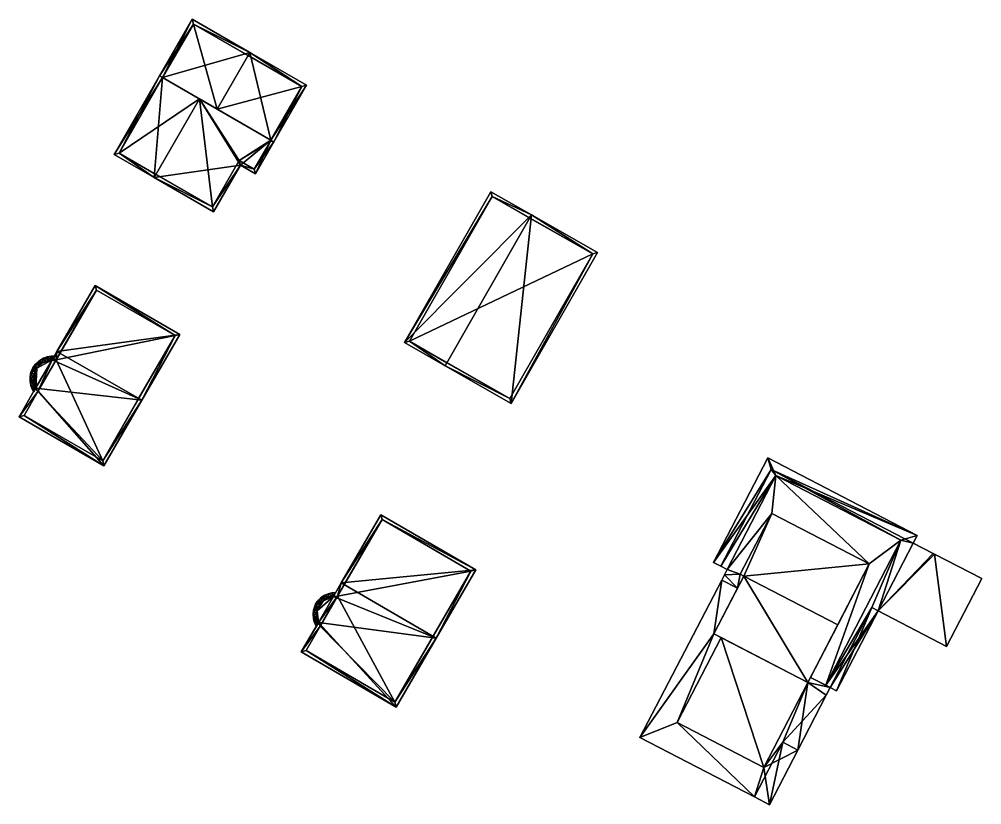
# Model space of a CAD drawing. Extents: x 2679264 to 2679716, y 1246766 to 1247183.
# Drawn here: x 2679363.3 to 2679431.3, y 1246765.5 to 1246821 of the extents above; entities that cross this region are included whole.
import ezdxf

# ---------------------------------------------------------------- set-up
doc = ezdxf.new("R2010")
doc.units = 0

msp = doc.modelspace()

# ---------------------------------------------------------------- linework, layer by layer
for points in [[(2679373.2, 1246817.03, 488.589), (2679375.51, 1246821.03, 488.589), (2679373.42, 1246816.91, 488.644)], [(2679375.51, 1246821.03, 488.589), (2679373.2, 1246817.03, 488.589), (2679375.6, 1246820.69, 488.645)], [(2679373.2, 1246817.03, 488.589), (2679373.42, 1246816.91, 488.644), (2679375.6, 1246820.69, 488.645)], [(2679373.42, 1246816.91, 488.644), (2679375.51, 1246821.03, 488.589), (2679379.59, 1246818.68, 489.65)], [(2679375.6, 1246820.69, 488.645), (2679373.42, 1246816.91, 488.644), (2679375.6, 1246820.69, 478.2)], [(2679375.6, 1246820.69, 478.2), (2679373.42, 1246816.91, 488.644), (2679373.42, 1246816.91, 478.199)], [(2679375.6, 1246820.69, 478.2), (2679373.42, 1246816.91, 478.199), (2679377.28, 1246814.68, 478.199)], [(2679379.59, 1246818.68, 489.65), (2679375.51, 1246821.03, 488.589), (2679375.6, 1246820.69, 488.645)], [(2679379.46, 1246818.46, 489.65), (2679379.59, 1246818.68, 489.65), (2679375.6, 1246820.69, 488.645)], [(2679379.46, 1246818.46, 489.65), (2679375.6, 1246820.69, 488.645), (2679375.6, 1246820.69, 478.2)], [(2679383.26, 1246816.28, 478.2), (2679379.46, 1246818.46, 489.65), (2679375.6, 1246820.69, 478.2)], [(2679383.26, 1246816.28, 478.2), (2679375.6, 1246820.69, 478.2), (2679377.28, 1246814.68, 478.199)], [(2679377.28, 1246814.68, 489.65), (2679373.42, 1246816.91, 488.644), (2679379.59, 1246818.68, 489.65)], [(2679381.08, 1246812.5, 488.645), (2679377.28, 1246814.68, 489.65), (2679379.59, 1246818.68, 489.65)], [(2679383.26, 1246816.28, 488.646), (2679379.59, 1246818.68, 489.65), (2679379.46, 1246818.46, 489.65)], [(2679383.6, 1246816.37, 488.589), (2679381.08, 1246812.5, 488.645), (2679379.59, 1246818.68, 489.65)], [(2679383.6, 1246816.37, 488.589), (2679379.59, 1246818.68, 489.65), (2679383.26, 1246816.28, 488.646)], [(2679383.26, 1246816.28, 488.646), (2679379.46, 1246818.46, 489.65), (2679383.26, 1246816.28, 478.2)], [(2679373.2, 1246817.03, 488.589), (2679373.42, 1246816.91, 488.644), (2679370, 1246811.48, 488.588)], [(2679373.2, 1246817.03, 488.589), (2679370, 1246811.48, 488.588), (2679370.35, 1246811.57, 488.644)], [(2679370, 1246811.48, 488.588), (2679373.42, 1246816.91, 488.644), (2679372.83, 1246809.85, 489.323)], [(2679373.42, 1246816.91, 488.644), (2679373.2, 1246817.03, 488.589), (2679370.35, 1246811.57, 488.644)], [(2679373.42, 1246816.91, 488.644), (2679370.35, 1246811.57, 488.644), (2679370.35, 1246811.57, 478.199)], [(2679373.42, 1246816.91, 478.199), (2679373.42, 1246816.91, 488.644), (2679370.35, 1246811.57, 478.199)], [(2679376.03, 1246815.41, 478.199), (2679373.42, 1246816.91, 478.199), (2679370.35, 1246811.57, 478.199)], [(2679373.42, 1246816.91, 488.644), (2679376.03, 1246815.41, 489.323), (2679372.83, 1246809.85, 489.323)], [(2679381.08, 1246812.5, 478.199), (2679383.26, 1246816.28, 478.2), (2679377.28, 1246814.68, 478.199)], [(2679381.29, 1246812.37, 488.589), (2679381.08, 1246812.5, 488.645), (2679383.6, 1246816.37, 488.589)], [(2679381.08, 1246812.5, 488.645), (2679381.29, 1246812.37, 488.589), (2679383.26, 1246816.28, 488.646)], [(2679381.08, 1246812.5, 488.645), (2679383.26, 1246816.28, 488.646), (2679383.26, 1246816.28, 478.2)], [(2679381.08, 1246812.5, 478.199), (2679381.08, 1246812.5, 488.645), (2679383.26, 1246816.28, 478.2)], [(2679381.29, 1246812.37, 488.589), (2679383.6, 1246816.37, 488.589), (2679383.26, 1246816.28, 488.646)], [(2679376.03, 1246815.41, 478.199), (2679370.35, 1246811.57, 478.199), (2679376.94, 1246807.77, 478.199)], [(2679372.83, 1246809.85, 489.323), (2679376.03, 1246815.41, 489.323), (2679378.93, 1246810.72, 488.623)], [(2679376.03, 1246815.41, 489.323), (2679381.08, 1246812.5, 488.484), (2679378.93, 1246810.72, 488.623)], [(2679381.08, 1246812.5, 488.484), (2679376.03, 1246815.41, 489.323), (2679377.28, 1246814.68, 489.65)], [(2679381.08, 1246812.5, 478.199), (2679376.03, 1246815.41, 478.199), (2679378.84, 1246811.06, 478.199)], [(2679376.03, 1246815.41, 478.199), (2679376.94, 1246807.77, 478.199), (2679378.84, 1246811.06, 478.199)], [(2679381.08, 1246812.5, 488.484), (2679377.28, 1246814.68, 489.65), (2679381.08, 1246812.5, 488.645)], [(2679381.08, 1246812.5, 478.199), (2679378.84, 1246811.06, 478.199), (2679381.04, 1246812.42, 478.199)], [(2679378.84, 1246811.06, 478.199), (2679379.9, 1246810.45, 478.199), (2679381.04, 1246812.42, 478.199)], [(2679381.08, 1246812.5, 488.484), (2679379.99, 1246810.11, 488.448), (2679378.93, 1246810.72, 488.623)], [(2679379.9, 1246810.45, 488.484), (2679381.29, 1246812.37, 488.448), (2679381.04, 1246812.42, 488.484)], [(2679379.9, 1246810.45, 488.484), (2679381.04, 1246812.42, 488.484), (2679381.04, 1246812.42, 478.199)], [(2679379.9, 1246810.45, 478.199), (2679379.9, 1246810.45, 488.484), (2679381.04, 1246812.42, 478.199)], [(2679379.99, 1246810.11, 488.448), (2679381.29, 1246812.37, 488.448), (2679379.9, 1246810.45, 488.484)], [(2679381.29, 1246812.37, 488.448), (2679379.99, 1246810.11, 488.448), (2679381.08, 1246812.5, 488.484)], [(2679381.29, 1246812.37, 488.448), (2679381.08, 1246812.5, 488.484), (2679381.04, 1246812.42, 488.484)], [(2679381.04, 1246812.42, 488.484), (2679381.08, 1246812.5, 488.484), (2679381.04, 1246812.42, 478.199)], [(2679381.08, 1246812.5, 488.484), (2679381.08, 1246812.5, 478.199), (2679381.04, 1246812.42, 478.199)], [(2679370, 1246811.48, 488.588), (2679372.83, 1246809.85, 489.323), (2679370.35, 1246811.57, 488.644)], [(2679370.35, 1246811.57, 488.644), (2679372.83, 1246809.85, 489.323), (2679372.95, 1246810.07, 489.323)], [(2679370.35, 1246811.57, 488.644), (2679372.95, 1246810.07, 489.323), (2679370.35, 1246811.57, 478.199)], [(2679370.35, 1246811.57, 478.199), (2679372.95, 1246810.07, 489.323), (2679376.94, 1246807.77, 478.199)], [(2679376.94, 1246807.77, 488.659), (2679378.93, 1246810.72, 488.623), (2679378.84, 1246811.06, 488.659)], [(2679376.94, 1246807.77, 488.659), (2679378.84, 1246811.06, 488.659), (2679376.94, 1246807.77, 478.199)], [(2679376.94, 1246807.77, 478.199), (2679378.84, 1246811.06, 488.659), (2679378.84, 1246811.06, 478.199)], [(2679378.84, 1246811.06, 488.659), (2679378.93, 1246810.72, 488.623), (2679379.9, 1246810.45, 488.484)], [(2679378.84, 1246811.06, 488.659), (2679379.9, 1246810.45, 488.484), (2679378.84, 1246811.06, 478.199)], [(2679378.84, 1246811.06, 478.199), (2679379.9, 1246810.45, 488.484), (2679379.9, 1246810.45, 478.199)], [(2679377.03, 1246807.43, 488.623), (2679372.83, 1246809.85, 489.323), (2679378.93, 1246810.72, 488.623)], [(2679377.03, 1246807.43, 488.623), (2679378.93, 1246810.72, 488.623), (2679376.94, 1246807.77, 488.659)], [(2679378.93, 1246810.72, 488.623), (2679379.99, 1246810.11, 488.448), (2679379.9, 1246810.45, 488.484)], [(2679372.95, 1246810.07, 489.323), (2679372.83, 1246809.85, 489.323), (2679376.94, 1246807.77, 488.659)], [(2679372.83, 1246809.85, 489.323), (2679377.03, 1246807.43, 488.623), (2679376.94, 1246807.77, 488.659)], [(2679372.95, 1246810.07, 489.323), (2679376.94, 1246807.77, 488.659), (2679376.94, 1246807.77, 478.199)], [(2679390.53, 1246798.19, 485.524), (2679396.62, 1246808.85, 485.524), (2679399.49, 1246807.21, 486.939)], [(2679396.62, 1246808.85, 485.524), (2679390.53, 1246798.19, 485.524), (2679396.72, 1246808.51, 485.631)], [(2679396.72, 1246808.51, 485.631), (2679390.53, 1246798.19, 485.524), (2679390.87, 1246798.28, 485.631)], [(2679396.72, 1246808.51, 485.631), (2679390.87, 1246798.28, 485.631), (2679390.87, 1246798.28, 477.067)], [(2679396.72, 1246808.51, 477.067), (2679396.72, 1246808.51, 485.631), (2679390.87, 1246798.28, 477.067)], [(2679403.82, 1246804.45, 477.067), (2679396.72, 1246808.51, 477.067), (2679390.87, 1246798.28, 477.067)], [(2679399.49, 1246807.21, 486.939), (2679396.62, 1246808.85, 485.524), (2679396.72, 1246808.51, 485.631)], [(2679399.37, 1246806.99, 486.939), (2679399.49, 1246807.21, 486.939), (2679396.72, 1246808.51, 485.631)], [(2679399.37, 1246806.99, 486.939), (2679396.72, 1246808.51, 485.631), (2679396.72, 1246808.51, 477.067)], [(2679403.82, 1246804.45, 477.067), (2679399.37, 1246806.99, 486.939), (2679396.72, 1246808.51, 477.067)], [(2679393.4, 1246796.55, 486.939), (2679390.53, 1246798.19, 485.524), (2679399.49, 1246807.21, 486.939)], [(2679398.07, 1246793.89, 485.524), (2679393.4, 1246796.55, 486.939), (2679399.49, 1246807.21, 486.939)], [(2679404.16, 1246804.55, 485.524), (2679398.07, 1246793.89, 485.524), (2679399.49, 1246807.21, 486.939)], [(2679403.82, 1246804.45, 485.59), (2679399.49, 1246807.21, 486.939), (2679399.37, 1246806.99, 486.939)], [(2679403.82, 1246804.45, 485.59), (2679399.37, 1246806.99, 486.939), (2679403.82, 1246804.45, 477.067)], [(2679404.16, 1246804.55, 485.524), (2679399.49, 1246807.21, 486.939), (2679403.82, 1246804.45, 485.59)], [(2679403.82, 1246804.45, 477.067), (2679390.87, 1246798.28, 477.067), (2679397.97, 1246794.23, 477.067)], [(2679398.07, 1246793.89, 485.524), (2679403.82, 1246804.45, 485.59), (2679397.97, 1246794.23, 485.59)], [(2679397.97, 1246794.23, 485.59), (2679403.82, 1246804.45, 485.59), (2679397.97, 1246794.23, 477.067)], [(2679403.82, 1246804.45, 485.59), (2679403.82, 1246804.45, 477.067), (2679397.97, 1246794.23, 477.067)], [(2679398.07, 1246793.89, 485.524), (2679404.16, 1246804.55, 485.524), (2679403.82, 1246804.45, 485.59)], [(2679365.95, 1246797.57, 495.366), (2679368.65, 1246802.23, 493.657), (2679374.64, 1246798.77, 493.657)], [(2679368.65, 1246802.23, 493.657), (2679365.95, 1246797.57, 495.366), (2679368.74, 1246801.89, 493.736)], [(2679374.64, 1246798.77, 493.657), (2679368.65, 1246802.23, 493.657), (2679374.3, 1246798.68, 493.736)], [(2679374.3, 1246798.68, 493.736), (2679368.65, 1246802.23, 493.657), (2679368.74, 1246801.89, 493.736)], [(2679368.74, 1246801.89, 493.736), (2679366.17, 1246797.45, 495.366), (2679365.9, 1246796.97, 482.872)], [(2679368.74, 1246801.89, 482.872), (2679368.74, 1246801.89, 493.736), (2679365.9, 1246796.97, 482.872)], [(2679374.3, 1246798.68, 482.872), (2679368.74, 1246801.89, 482.872), (2679365.9, 1246796.97, 482.872)], [(2679368.74, 1246801.89, 493.736), (2679365.95, 1246797.57, 495.366), (2679366.17, 1246797.45, 495.366)], [(2679374.3, 1246798.68, 493.736), (2679368.74, 1246801.89, 493.736), (2679368.74, 1246801.89, 482.872)], [(2679374.3, 1246798.68, 482.872), (2679374.3, 1246798.68, 493.736), (2679368.74, 1246801.89, 482.872)], [(2679371.95, 1246794.11, 495.366), (2679365.95, 1246797.57, 495.366), (2679374.64, 1246798.77, 493.657)], [(2679371.95, 1246794.11, 495.366), (2679374.64, 1246798.77, 493.657), (2679374.3, 1246798.68, 493.736)], [(2679369.19, 1246789.84, 482.872), (2679374.3, 1246798.68, 482.872), (2679365.9, 1246796.97, 482.872)], [(2679369.19, 1246789.84, 482.872), (2679371.73, 1246794.23, 495.366), (2679374.3, 1246798.68, 482.872)], [(2679371.73, 1246794.23, 495.366), (2679371.95, 1246794.11, 495.366), (2679374.3, 1246798.68, 493.736)], [(2679371.73, 1246794.23, 495.366), (2679374.3, 1246798.68, 493.736), (2679374.3, 1246798.68, 482.872)], [(2679390.53, 1246798.19, 485.524), (2679393.4, 1246796.55, 486.939), (2679390.87, 1246798.28, 485.631)], [(2679390.87, 1246798.28, 485.631), (2679393.4, 1246796.55, 486.939), (2679393.52, 1246796.77, 486.939)], [(2679390.87, 1246798.28, 485.631), (2679393.52, 1246796.77, 486.939), (2679390.87, 1246798.28, 477.067)], [(2679390.87, 1246798.28, 477.067), (2679393.52, 1246796.77, 486.939), (2679397.97, 1246794.23, 477.067)], [(2679365.61, 1246796.97, 495.145), (2679365.95, 1246797.57, 495.366), (2679371.95, 1246794.11, 495.366)], [(2679365.95, 1246797.57, 495.366), (2679365.61, 1246796.97, 495.145), (2679365.71, 1246796.98, 495.163)], [(2679365.9, 1246796.97, 495.191), (2679365.95, 1246797.57, 495.366), (2679365.71, 1246796.98, 495.163)], [(2679366.17, 1246797.45, 495.366), (2679365.95, 1246797.57, 495.366), (2679365.9, 1246796.97, 495.191)], [(2679366.17, 1246797.45, 495.366), (2679365.9, 1246796.97, 495.191), (2679365.9, 1246796.97, 482.872)], [(2679365, 1246797.08, 493.657), (2679365.61, 1246796.97, 493.657), (2679364.42, 1246796.64, 493.657)], [(2679364.63, 1246796.84, 493.657), (2679365, 1246797.08, 493.657), (2679364.42, 1246796.64, 493.657)], [(2679365.61, 1246796.97, 493.657), (2679364.46, 1246794.98, 493.657), (2679364.42, 1246796.64, 493.657)], [(2679364.63, 1246796.84, 493.657), (2679364.42, 1246796.64, 493.657), (2679364.7, 1246796.57, 493.657)], [(2679364.45, 1246794.97, 494.405), (2679365.61, 1246796.97, 495.145), (2679371.95, 1246794.11, 495.366)], [(2679365.61, 1246796.97, 495.145), (2679364.45, 1246794.97, 494.405), (2679365.61, 1246796.97, 493.657)], [(2679365.61, 1246796.97, 493.657), (2679364.45, 1246794.97, 494.405), (2679364.46, 1246794.98, 493.657)], [(2679364.45, 1246794.97, 482.872), (2679364.6, 1246794.73, 482.872), (2679365.61, 1246796.97, 482.872)], [(2679365.61, 1246796.97, 482.872), (2679364.54, 1246796.39, 482.872), (2679364.46, 1246794.98, 482.872)], [(2679365.61, 1246796.97, 482.872), (2679364.89, 1246796.73, 482.872), (2679364.54, 1246796.39, 482.872)], [(2679364.89, 1246796.73, 482.872), (2679364.7, 1246796.57, 482.872), (2679364.54, 1246796.39, 482.872)], [(2679364.6, 1246794.73, 482.872), (2679369.19, 1246789.84, 482.872), (2679365.9, 1246796.97, 482.872)], [(2679364.6, 1246794.73, 482.872), (2679365.9, 1246796.97, 482.872), (2679365.61, 1246796.97, 482.872)], [(2679364.74, 1246796.93, 493.657), (2679365, 1246797.08, 493.657), (2679364.63, 1246796.84, 493.657)], [(2679364.74, 1246796.93, 493.657), (2679364.63, 1246796.84, 493.657), (2679364.89, 1246796.73, 493.657)], [(2679364.89, 1246796.73, 493.657), (2679364.63, 1246796.84, 493.657), (2679364.7, 1246796.57, 493.657)], [(2679364.89, 1246796.73, 493.657), (2679364.7, 1246796.57, 493.657), (2679364.7, 1246796.57, 482.872)], [(2679364.89, 1246796.73, 482.872), (2679364.89, 1246796.73, 493.657), (2679364.7, 1246796.57, 482.872)], [(2679365, 1246797.08, 493.657), (2679364.74, 1246796.93, 493.657), (2679364.89, 1246796.73, 493.657)], [(2679365.11, 1246796.85, 493.657), (2679365, 1246797.08, 493.657), (2679364.89, 1246796.73, 493.657)], [(2679365.61, 1246796.97, 482.872), (2679365.34, 1246796.93, 482.872), (2679364.89, 1246796.73, 482.872)], [(2679365.34, 1246796.93, 482.872), (2679365.11, 1246796.85, 482.872), (2679364.89, 1246796.73, 482.872)], [(2679365.11, 1246796.85, 493.657), (2679364.89, 1246796.73, 493.657), (2679364.89, 1246796.73, 482.872)], [(2679365.11, 1246796.85, 482.872), (2679365.11, 1246796.85, 493.657), (2679364.89, 1246796.73, 482.872)], [(2679365.27, 1246797.18, 493.657), (2679365.61, 1246796.97, 493.657), (2679365, 1246797.08, 493.657)], [(2679365.27, 1246797.18, 493.657), (2679365, 1246797.08, 493.657), (2679365.11, 1246796.85, 493.657)], [(2679365.34, 1246796.93, 493.657), (2679365.27, 1246797.18, 493.657), (2679365.11, 1246796.85, 493.657)], [(2679365.34, 1246796.93, 493.657), (2679365.11, 1246796.85, 493.657), (2679365.11, 1246796.85, 482.872)], [(2679365.34, 1246796.93, 482.872), (2679365.34, 1246796.93, 493.657), (2679365.11, 1246796.85, 482.872)], [(2679365.55, 1246797.23, 493.657), (2679365.61, 1246796.97, 493.657), (2679365.27, 1246797.18, 493.657)], [(2679365.55, 1246797.23, 493.657), (2679365.27, 1246797.18, 493.657), (2679365.46, 1246796.96, 493.657)], [(2679365.46, 1246796.96, 493.657), (2679365.27, 1246797.18, 493.657), (2679365.34, 1246796.93, 493.657)], [(2679365.61, 1246796.97, 482.872), (2679365.46, 1246796.96, 482.872), (2679365.34, 1246796.93, 482.872)], [(2679365.46, 1246796.96, 493.657), (2679365.34, 1246796.93, 493.657), (2679365.34, 1246796.93, 482.872)], [(2679365.46, 1246796.96, 482.872), (2679365.46, 1246796.96, 493.657), (2679365.34, 1246796.93, 482.872)], [(2679365.61, 1246796.97, 493.657), (2679365.76, 1246797.23, 493.657), (2679365.46, 1246796.96, 493.657)], [(2679365.76, 1246797.23, 493.657), (2679365.55, 1246797.23, 493.657), (2679365.46, 1246796.96, 493.657)], [(2679365.61, 1246796.97, 493.657), (2679365.46, 1246796.96, 493.657), (2679365.46, 1246796.96, 482.872)], [(2679365.61, 1246796.97, 482.872), (2679365.61, 1246796.97, 493.657), (2679365.46, 1246796.96, 482.872)], [(2679365.76, 1246797.23, 493.657), (2679365.61, 1246796.97, 493.657), (2679365.55, 1246797.23, 493.657)], [(2679365.71, 1246796.98, 495.163), (2679365.61, 1246796.97, 495.145), (2679365.71, 1246796.98, 482.872)], [(2679365.71, 1246796.98, 482.872), (2679365.61, 1246796.97, 495.145), (2679365.61, 1246796.97, 482.872)], [(2679365.9, 1246796.97, 482.872), (2679365.71, 1246796.98, 482.872), (2679365.61, 1246796.97, 482.872)], [(2679365.9, 1246796.97, 495.191), (2679365.71, 1246796.98, 495.163), (2679365.9, 1246796.97, 482.872)], [(2679365.9, 1246796.97, 482.872), (2679365.71, 1246796.98, 495.163), (2679365.71, 1246796.98, 482.872)], [(2679393.52, 1246796.77, 486.939), (2679393.4, 1246796.55, 486.939), (2679397.97, 1246794.23, 485.59)], [(2679393.52, 1246796.77, 486.939), (2679397.97, 1246794.23, 485.59), (2679397.97, 1246794.23, 477.067)], [(2679364.46, 1246794.98, 493.657), (2679364.05, 1246795.72, 493.657), (2679364.42, 1246796.64, 493.657)], [(2679364.42, 1246796.64, 493.657), (2679364.05, 1246795.72, 493.657), (2679364.13, 1246796.14, 493.657)], [(2679364.05, 1246795.72, 493.657), (2679364.09, 1246796.01, 493.657), (2679364.13, 1246796.14, 493.657)], [(2679364.13, 1246796.14, 493.657), (2679364.09, 1246796.01, 493.657), (2679364.34, 1246795.95, 493.657)], [(2679364.25, 1246796.41, 493.657), (2679364.42, 1246796.64, 493.657), (2679364.13, 1246796.14, 493.657)], [(2679364.25, 1246796.41, 493.657), (2679364.13, 1246796.14, 493.657), (2679364.42, 1246796.18, 493.657)], [(2679364.42, 1246796.18, 493.657), (2679364.13, 1246796.14, 493.657), (2679364.34, 1246795.95, 493.657)], [(2679364.42, 1246796.64, 493.657), (2679364.25, 1246796.41, 493.657), (2679364.54, 1246796.39, 493.657)], [(2679364.54, 1246796.39, 493.657), (2679364.25, 1246796.41, 493.657), (2679364.47, 1246796.29, 493.657)], [(2679364.47, 1246796.29, 493.657), (2679364.25, 1246796.41, 493.657), (2679364.42, 1246796.18, 493.657)], [(2679364.54, 1246796.39, 482.872), (2679364.34, 1246795.95, 482.872), (2679364.31, 1246795.47, 482.872)], [(2679364.54, 1246796.39, 482.872), (2679364.31, 1246795.47, 482.872), (2679364.46, 1246794.98, 482.872)], [(2679364.54, 1246796.39, 482.872), (2679364.42, 1246796.18, 482.872), (2679364.34, 1246795.95, 482.872)], [(2679364.42, 1246796.18, 493.657), (2679364.34, 1246795.95, 493.657), (2679364.34, 1246795.95, 482.872)], [(2679364.42, 1246796.18, 482.872), (2679364.42, 1246796.18, 493.657), (2679364.34, 1246795.95, 482.872)], [(2679364.7, 1246796.57, 493.657), (2679364.42, 1246796.64, 493.657), (2679364.54, 1246796.39, 493.657)], [(2679364.54, 1246796.39, 482.872), (2679364.47, 1246796.29, 482.872), (2679364.42, 1246796.18, 482.872)], [(2679364.47, 1246796.29, 493.657), (2679364.42, 1246796.18, 493.657), (2679364.42, 1246796.18, 482.872)], [(2679364.47, 1246796.29, 482.872), (2679364.47, 1246796.29, 493.657), (2679364.42, 1246796.18, 482.872)], [(2679364.54, 1246796.39, 493.657), (2679364.47, 1246796.29, 493.657), (2679364.47, 1246796.29, 482.872)], [(2679364.54, 1246796.39, 482.872), (2679364.54, 1246796.39, 493.657), (2679364.47, 1246796.29, 482.872)], [(2679364.7, 1246796.57, 493.657), (2679364.54, 1246796.39, 493.657), (2679364.54, 1246796.39, 482.872)], [(2679364.7, 1246796.57, 482.872), (2679364.7, 1246796.57, 493.657), (2679364.54, 1246796.39, 482.872)], [(2679393.4, 1246796.55, 486.939), (2679398.07, 1246793.89, 485.524), (2679397.97, 1246794.23, 485.59)], [(2679364.09, 1246796.01, 493.657), (2679364.05, 1246795.72, 493.657), (2679364.3, 1246795.71, 493.657)], [(2679364.06, 1246795.44, 493.657), (2679364.05, 1246795.72, 493.657), (2679364.11, 1246795.16, 493.657)], [(2679364.11, 1246795.16, 493.657), (2679364.05, 1246795.72, 493.657), (2679364.46, 1246794.98, 493.657)], [(2679364.05, 1246795.72, 493.657), (2679364.06, 1246795.44, 493.657), (2679364.31, 1246795.47, 493.657)], [(2679364.3, 1246795.71, 493.657), (2679364.05, 1246795.72, 493.657), (2679364.31, 1246795.47, 493.657)], [(2679364.31, 1246795.47, 493.657), (2679364.06, 1246795.44, 493.657), (2679364.35, 1246795.23, 493.657)], [(2679364.06, 1246795.44, 493.657), (2679364.11, 1246795.16, 493.657), (2679364.35, 1246795.23, 493.657)], [(2679364.34, 1246795.95, 493.657), (2679364.09, 1246796.01, 493.657), (2679364.3, 1246795.71, 493.657)], [(2679364.34, 1246795.95, 493.657), (2679364.3, 1246795.71, 493.657), (2679364.3, 1246795.71, 482.872)], [(2679364.34, 1246795.95, 482.872), (2679364.34, 1246795.95, 493.657), (2679364.3, 1246795.71, 482.872)], [(2679364.34, 1246795.95, 482.872), (2679364.3, 1246795.71, 482.872), (2679364.31, 1246795.47, 482.872)], [(2679364.3, 1246795.71, 493.657), (2679364.31, 1246795.47, 493.657), (2679364.31, 1246795.47, 482.872)], [(2679364.3, 1246795.71, 482.872), (2679364.3, 1246795.71, 493.657), (2679364.31, 1246795.47, 482.872)], [(2679364.31, 1246795.47, 493.657), (2679364.35, 1246795.23, 493.657), (2679364.35, 1246795.23, 482.872)], [(2679364.31, 1246795.47, 482.872), (2679364.31, 1246795.47, 493.657), (2679364.35, 1246795.23, 482.872)], [(2679364.31, 1246795.47, 482.872), (2679364.35, 1246795.23, 482.872), (2679364.46, 1246794.98, 482.872)], [(2679363.29, 1246792.95, 493.657), (2679364.45, 1246794.97, 494.405), (2679369.28, 1246789.49, 493.657)], [(2679364.45, 1246794.97, 494.405), (2679363.29, 1246792.95, 493.657), (2679364.6, 1246794.73, 494.36)], [(2679364.6, 1246794.73, 494.36), (2679363.29, 1246792.95, 493.657), (2679363.63, 1246793.04, 493.737)], [(2679364.6, 1246794.73, 494.36), (2679363.63, 1246793.04, 493.737), (2679364.6, 1246794.73, 482.872)], [(2679364.6, 1246794.73, 482.872), (2679363.63, 1246793.04, 493.737), (2679363.63, 1246793.04, 482.872)], [(2679364.6, 1246794.73, 482.872), (2679363.63, 1246793.04, 482.872), (2679369.19, 1246789.84, 482.872)], [(2679364.11, 1246795.16, 493.657), (2679364.21, 1246794.89, 493.657), (2679364.35, 1246795.23, 493.657)], [(2679364.21, 1246794.89, 493.657), (2679364.11, 1246795.16, 493.657), (2679364.46, 1246794.98, 493.657)], [(2679364.21, 1246794.89, 493.657), (2679364.28, 1246794.76, 493.657), (2679364.35, 1246795.23, 493.657)], [(2679364.28, 1246794.76, 493.657), (2679364.21, 1246794.89, 493.657), (2679364.46, 1246794.98, 493.657)], [(2679364.28, 1246794.76, 493.657), (2679364.31, 1246794.72, 493.657), (2679364.35, 1246795.23, 493.657)], [(2679364.31, 1246794.72, 493.657), (2679364.28, 1246794.76, 493.657), (2679364.46, 1246794.98, 493.657)], [(2679364.31, 1246794.72, 493.657), (2679364.46, 1246794.98, 493.657), (2679364.35, 1246795.23, 493.657)], [(2679364.35, 1246795.23, 493.657), (2679364.46, 1246794.98, 493.657), (2679364.46, 1246794.98, 482.872)], [(2679364.35, 1246795.23, 482.872), (2679364.35, 1246795.23, 493.657), (2679364.46, 1246794.98, 482.872)], [(2679364.45, 1246794.97, 482.872), (2679364.46, 1246794.98, 493.657), (2679364.45, 1246794.97, 494.405)], [(2679364.46, 1246794.98, 493.657), (2679364.45, 1246794.97, 482.872), (2679364.46, 1246794.98, 482.872)], [(2679369.28, 1246789.49, 493.657), (2679364.45, 1246794.97, 494.405), (2679371.95, 1246794.11, 495.366)], [(2679364.45, 1246794.97, 494.405), (2679364.6, 1246794.73, 494.36), (2679364.45, 1246794.97, 482.872)], [(2679364.45, 1246794.97, 482.872), (2679364.6, 1246794.73, 494.36), (2679364.6, 1246794.73, 482.872)], [(2679369.19, 1246789.84, 493.737), (2679371.95, 1246794.11, 495.366), (2679371.73, 1246794.23, 495.366)], [(2679369.19, 1246789.84, 493.737), (2679371.73, 1246794.23, 495.366), (2679369.19, 1246789.84, 482.872)], [(2679369.28, 1246789.49, 493.657), (2679371.95, 1246794.11, 495.366), (2679369.19, 1246789.84, 493.737)], [(2679363.29, 1246792.95, 493.657), (2679369.28, 1246789.49, 493.657), (2679363.63, 1246793.04, 493.737)], [(2679363.63, 1246793.04, 493.737), (2679369.28, 1246789.49, 493.657), (2679369.19, 1246789.84, 493.737)], [(2679363.63, 1246793.04, 493.737), (2679369.19, 1246789.84, 493.737), (2679369.19, 1246789.84, 482.872)], [(2679363.63, 1246793.04, 482.872), (2679363.63, 1246793.04, 493.737), (2679369.19, 1246789.84, 482.872)], [(2679416.19, 1246790.05, 487.823), (2679416.77, 1246788.81, 487.823), (2679412.36, 1246782.66, 487.823)], [(2679416.19, 1246790.05, 487.823), (2679412.36, 1246782.66, 487.823), (2679416.43, 1246789.23, 487.823)], [(2679426.76, 1246784.57, 487.823), (2679416.77, 1246788.81, 487.823), (2679416.19, 1246790.05, 487.823)], [(2679426.76, 1246784.57, 487.823), (2679416.19, 1246790.05, 487.823), (2679416.43, 1246789.23, 487.823)], [(2679412.36, 1246782.66, 487.823), (2679412.88, 1246782.39, 487.823), (2679416.43, 1246789.23, 487.823)], [(2679416.43, 1246789.23, 487.823), (2679412.88, 1246782.39, 487.823), (2679412.88, 1246782.39, 475.585)], [(2679416.43, 1246789.23, 475.585), (2679416.43, 1246789.23, 487.823), (2679412.88, 1246782.39, 475.585)], [(2679416.43, 1246789.23, 475.585), (2679412.88, 1246782.39, 475.585), (2679416.77, 1246788.81, 475.585)], [(2679426.48, 1246784.03, 487.823), (2679426.76, 1246784.57, 487.823), (2679416.43, 1246789.23, 487.823)], [(2679426.48, 1246784.03, 487.823), (2679416.43, 1246789.23, 487.823), (2679416.43, 1246789.23, 475.585)], [(2679426.48, 1246784.03, 475.585), (2679426.48, 1246784.03, 487.823), (2679416.43, 1246789.23, 475.585)], [(2679426.48, 1246784.03, 475.585), (2679416.43, 1246789.23, 475.585), (2679425.6, 1246784.23, 475.585)], [(2679416.43, 1246789.23, 475.585), (2679416.77, 1246788.81, 475.585), (2679425.6, 1246784.23, 475.585)], [(2679412.36, 1246782.66, 487.823), (2679416.77, 1246788.81, 487.823), (2679412.88, 1246782.39, 487.823)], [(2679416.77, 1246788.81, 487.823), (2679413.32, 1246782.16, 487.823), (2679412.88, 1246782.39, 487.823)], [(2679412.88, 1246782.39, 475.585), (2679413.32, 1246782.16, 475.585), (2679416.77, 1246788.81, 475.585)], [(2679416.77, 1246788.81, 486.939), (2679416.48, 1246786.12, 486.939), (2679413.32, 1246782.16, 486.939)], [(2679416.48, 1246786.12, 475.585), (2679416.77, 1246788.81, 475.585), (2679413.32, 1246782.16, 475.585)], [(2679413.32, 1246782.16, 486.939), (2679413.32, 1246782.16, 487.823), (2679416.77, 1246788.81, 487.823)], [(2679416.77, 1246788.81, 486.939), (2679413.32, 1246782.16, 486.939), (2679416.77, 1246788.81, 487.823)], [(2679423.37, 1246782.55, 486.939), (2679416.48, 1246786.12, 486.939), (2679416.77, 1246788.81, 486.939)], [(2679416.48, 1246786.12, 475.585), (2679423.37, 1246782.55, 475.585), (2679416.77, 1246788.81, 475.585)], [(2679425.6, 1246784.23, 486.939), (2679423.37, 1246782.55, 486.939), (2679416.77, 1246788.81, 486.939)], [(2679425.6, 1246784.23, 487.823), (2679416.77, 1246788.81, 487.823), (2679426.76, 1246784.57, 487.823)], [(2679423.37, 1246782.55, 475.585), (2679425.6, 1246784.23, 475.585), (2679416.77, 1246788.81, 475.585)], [(2679416.77, 1246788.81, 486.939), (2679416.77, 1246788.81, 487.823), (2679425.6, 1246784.23, 487.823)], [(2679425.6, 1246784.23, 486.939), (2679416.77, 1246788.81, 486.939), (2679425.6, 1246784.23, 487.823)], [(2679386.05, 1246781.21, 495.718), (2679388.85, 1246786.03, 493.715), (2679395.55, 1246782.13, 493.715)], [(2679388.85, 1246786.03, 493.715), (2679386.05, 1246781.21, 495.718), (2679388.94, 1246785.69, 493.805)], [(2679395.55, 1246782.13, 493.715), (2679388.85, 1246786.03, 493.715), (2679388.94, 1246785.69, 493.805)], [(2679416.48, 1246786.12, 486.939), (2679414.24, 1246781.82, 486.939), (2679413.32, 1246782.16, 486.939)], [(2679414.24, 1246781.82, 475.585), (2679416.48, 1246786.12, 475.585), (2679413.32, 1246782.16, 475.585)], [(2679414.24, 1246781.82, 489.797), (2679416.48, 1246786.12, 489.797), (2679414.5, 1246781.69, 489.797)], [(2679416.48, 1246786.12, 486.939), (2679416.48, 1246786.12, 489.797), (2679414.24, 1246781.82, 489.797)], [(2679414.24, 1246781.82, 486.939), (2679416.48, 1246786.12, 486.939), (2679414.24, 1246781.82, 489.797)], [(2679416.48, 1246786.12, 475.585), (2679414.24, 1246781.82, 475.585), (2679414.5, 1246781.69, 475.585)], [(2679416.48, 1246786.12, 489.797), (2679423.37, 1246782.55, 489.797), (2679414.5, 1246781.69, 489.797)], [(2679423.37, 1246782.55, 475.585), (2679416.48, 1246786.12, 475.585), (2679414.5, 1246781.69, 475.585)], [(2679423.37, 1246782.55, 486.939), (2679423.37, 1246782.55, 489.797), (2679416.48, 1246786.12, 489.797)], [(2679416.48, 1246786.12, 486.939), (2679423.37, 1246782.55, 486.939), (2679416.48, 1246786.12, 489.797)], [(2679388.94, 1246785.69, 493.805), (2679386.26, 1246781.09, 495.718), (2679385.79, 1246780.27, 482.142)], [(2679388.94, 1246785.69, 482.142), (2679388.94, 1246785.69, 493.805), (2679385.79, 1246780.27, 482.142)], [(2679395.21, 1246782.04, 482.142), (2679388.94, 1246785.69, 482.142), (2679385.79, 1246780.27, 482.142)], [(2679388.94, 1246785.69, 493.805), (2679386.05, 1246781.21, 495.718), (2679386.26, 1246781.09, 495.718)], [(2679395.21, 1246782.04, 493.805), (2679395.55, 1246782.13, 493.715), (2679388.94, 1246785.69, 493.805)], [(2679395.21, 1246782.04, 493.805), (2679388.94, 1246785.69, 493.805), (2679388.94, 1246785.69, 482.142)], [(2679395.21, 1246782.04, 482.142), (2679395.21, 1246782.04, 493.805), (2679388.94, 1246785.69, 482.142)], [(2679426.48, 1246784.03, 487.823), (2679425.6, 1246784.23, 487.823), (2679426.76, 1246784.57, 487.823)], [(2679420.29, 1246773.99, 486.939), (2679423.37, 1246782.55, 486.939), (2679425.6, 1246784.23, 486.939)], [(2679420.29, 1246773.99, 487.823), (2679425.6, 1246784.23, 487.823), (2679423.99, 1246779.23, 487.823)], [(2679423.37, 1246782.55, 475.585), (2679420.29, 1246773.99, 475.585), (2679425.6, 1246784.23, 475.585)], [(2679425.6, 1246784.23, 486.939), (2679425.6, 1246784.23, 487.823), (2679420.29, 1246773.99, 487.823)], [(2679420.29, 1246773.99, 486.939), (2679425.6, 1246784.23, 486.939), (2679420.29, 1246773.99, 487.823)], [(2679425.6, 1246784.23, 475.585), (2679420.29, 1246773.99, 475.585), (2679423.55, 1246779.47, 475.585)], [(2679425.6, 1246784.23, 475.585), (2679423.55, 1246779.47, 475.585), (2679423.99, 1246779.23, 475.585)], [(2679423.99, 1246779.23, 487.823), (2679425.6, 1246784.23, 487.823), (2679426.48, 1246784.03, 487.823)], [(2679426.48, 1246784.03, 475.585), (2679425.6, 1246784.23, 475.585), (2679423.99, 1246779.23, 475.585)], [(2679426.48, 1246784.03, 481.636), (2679427.89, 1246783.3, 481.636), (2679423.99, 1246779.24, 481.636)], [(2679427.89, 1246783.3, 475.585), (2679426.48, 1246784.03, 475.585), (2679423.99, 1246779.24, 475.585)], [(2679423.99, 1246779.23, 487.823), (2679426.48, 1246784.03, 487.823), (2679423.99, 1246779.24, 481.636)], [(2679423.99, 1246779.24, 481.636), (2679426.48, 1246784.03, 487.823), (2679426.48, 1246784.03, 481.636)], [(2679427.89, 1246783.3, 481.636), (2679426.48, 1246784.03, 481.636), (2679426.48, 1246784.03, 475.585)], [(2679427.89, 1246783.3, 475.585), (2679427.89, 1246783.3, 481.636), (2679426.48, 1246784.03, 475.585)], [(2679427.89, 1246783.3, 481.636), (2679427.99, 1246783.25, 481.636), (2679423.99, 1246779.24, 481.636)], [(2679427.99, 1246783.25, 475.585), (2679427.89, 1246783.3, 475.585), (2679423.99, 1246779.24, 475.585)], [(2679423.99, 1246779.24, 481.636), (2679427.99, 1246783.25, 481.636), (2679428.82, 1246776.73, 481.636)], [(2679428.82, 1246776.73, 475.585), (2679427.99, 1246783.25, 475.585), (2679423.99, 1246779.24, 475.585)], [(2679427.99, 1246783.25, 481.636), (2679427.89, 1246783.3, 481.636), (2679427.89, 1246783.3, 475.585)], [(2679427.99, 1246783.25, 475.585), (2679427.99, 1246783.25, 481.636), (2679427.89, 1246783.3, 475.585)], [(2679427.99, 1246783.25, 481.636), (2679431.32, 1246781.53, 481.636), (2679428.82, 1246776.73, 481.636)], [(2679431.32, 1246781.53, 481.636), (2679427.99, 1246783.25, 481.636), (2679427.99, 1246783.25, 475.585)], [(2679431.32, 1246781.53, 475.585), (2679431.32, 1246781.53, 481.636), (2679427.99, 1246783.25, 475.585)], [(2679428.82, 1246776.73, 475.585), (2679431.32, 1246781.53, 475.585), (2679427.99, 1246783.25, 475.585)], [(2679423.37, 1246782.55, 489.797), (2679421.14, 1246778.25, 489.797), (2679414.5, 1246781.69, 489.797)], [(2679421.14, 1246778.25, 475.585), (2679423.37, 1246782.55, 475.585), (2679414.5, 1246781.69, 475.585)], [(2679419.21, 1246774.54, 486.939), (2679423.37, 1246782.55, 486.939), (2679420.29, 1246773.99, 486.939)], [(2679423.37, 1246782.55, 486.939), (2679419.21, 1246774.54, 486.939), (2679421.14, 1246778.25, 489.797)], [(2679423.37, 1246782.55, 475.585), (2679419.21, 1246774.54, 475.585), (2679420.29, 1246773.99, 475.585)], [(2679423.37, 1246782.55, 486.939), (2679421.14, 1246778.25, 489.797), (2679423.37, 1246782.55, 489.797)], [(2679389.83, 1246772.78, 482.142), (2679395.21, 1246782.04, 482.142), (2679385.79, 1246780.27, 482.142)], [(2679392.75, 1246777.31, 495.718), (2679386.05, 1246781.21, 495.718), (2679395.55, 1246782.13, 493.715)], [(2679389.83, 1246772.78, 482.142), (2679392.54, 1246777.44, 495.718), (2679395.21, 1246782.04, 482.142)], [(2679392.54, 1246777.44, 495.718), (2679392.75, 1246777.31, 495.718), (2679395.21, 1246782.04, 493.805)], [(2679392.54, 1246777.44, 495.718), (2679395.21, 1246782.04, 493.805), (2679395.21, 1246782.04, 482.142)], [(2679392.75, 1246777.31, 495.718), (2679395.55, 1246782.13, 493.715), (2679395.21, 1246782.04, 493.805)], [(2679412.88, 1246782.39, 487.823), (2679413.32, 1246782.16, 487.823), (2679413.32, 1246782.16, 475.585)], [(2679412.88, 1246782.39, 475.585), (2679412.88, 1246782.39, 487.823), (2679413.32, 1246782.16, 475.585)], [(2679412.94, 1246781.41, 486.939), (2679413.13, 1246781.79, 486.939), (2679414.06, 1246780.83, 486.939)], [(2679413.13, 1246781.79, 486.939), (2679412.94, 1246781.41, 486.939), (2679412.94, 1246781.41, 475.585)], [(2679413.13, 1246781.79, 475.585), (2679413.13, 1246781.79, 486.939), (2679412.94, 1246781.41, 475.585)], [(2679413.13, 1246781.79, 475.585), (2679412.94, 1246781.41, 475.585), (2679414.06, 1246780.83, 475.585)], [(2679413.32, 1246782.16, 486.939), (2679414.24, 1246781.82, 486.939), (2679413.13, 1246781.79, 486.939)], [(2679413.32, 1246782.16, 486.939), (2679413.13, 1246781.79, 486.939), (2679413.32, 1246782.16, 475.585)], [(2679413.13, 1246781.79, 486.939), (2679413.13, 1246781.79, 475.585), (2679413.32, 1246782.16, 475.585)], [(2679413.13, 1246781.79, 475.585), (2679414.24, 1246781.82, 475.585), (2679413.32, 1246782.16, 475.585)], [(2679413.13, 1246781.79, 486.939), (2679414.24, 1246781.82, 486.939), (2679414.06, 1246780.83, 486.939)], [(2679413.13, 1246781.79, 475.585), (2679414.06, 1246780.83, 475.585), (2679414.24, 1246781.82, 475.585)], [(2679414.24, 1246781.82, 486.939), (2679414.5, 1246781.69, 486.939), (2679414.06, 1246780.83, 486.939)], [(2679414.06, 1246780.83, 475.585), (2679414.5, 1246781.69, 475.585), (2679414.24, 1246781.82, 475.585)], [(2679414.24, 1246781.82, 486.939), (2679414.24, 1246781.82, 489.797), (2679414.5, 1246781.69, 489.797)], [(2679414.5, 1246781.69, 486.939), (2679414.24, 1246781.82, 486.939), (2679414.5, 1246781.69, 489.797)], [(2679385.5, 1246780.26, 495.329), (2679386.05, 1246781.21, 495.718), (2679392.75, 1246777.31, 495.718)], [(2679386.05, 1246781.21, 495.718), (2679385.5, 1246780.26, 495.329), (2679385.79, 1246780.27, 495.384)], [(2679386.26, 1246781.09, 495.718), (2679386.05, 1246781.21, 495.718), (2679385.79, 1246780.27, 495.384)], [(2679386.26, 1246781.09, 495.718), (2679385.79, 1246780.27, 495.384), (2679385.79, 1246780.27, 482.142)], [(2679407.16, 1246770.29, 488.412), (2679412.94, 1246781.41, 488.412), (2679412.39, 1246777.62, 488.412)], [(2679412.94, 1246781.41, 488.412), (2679407.16, 1246770.29, 488.412), (2679407.16, 1246770.29, 475.585)], [(2679412.94, 1246781.41, 475.585), (2679412.94, 1246781.41, 488.412), (2679407.16, 1246770.29, 475.585)], [(2679412.39, 1246777.62, 475.585), (2679412.94, 1246781.41, 475.585), (2679407.16, 1246770.29, 475.585)], [(2679419.02, 1246774.18, 491.122), (2679412.39, 1246777.62, 491.122), (2679414.5, 1246781.69, 489.797)], [(2679414.06, 1246780.83, 488.412), (2679414.5, 1246781.69, 489.797), (2679412.39, 1246777.62, 491.122)], [(2679412.39, 1246777.62, 475.585), (2679419.02, 1246774.18, 475.585), (2679414.5, 1246781.69, 475.585)], [(2679412.94, 1246781.41, 488.412), (2679414.06, 1246780.83, 488.412), (2679412.39, 1246777.62, 488.412)], [(2679412.39, 1246777.62, 475.585), (2679414.06, 1246780.83, 475.585), (2679412.94, 1246781.41, 475.585)], [(2679414.06, 1246780.83, 486.939), (2679414.06, 1246780.83, 488.412), (2679412.94, 1246781.41, 488.412)], [(2679412.94, 1246781.41, 486.939), (2679414.06, 1246780.83, 486.939), (2679412.94, 1246781.41, 488.412)], [(2679414.06, 1246780.83, 488.412), (2679414.5, 1246781.69, 486.939), (2679414.5, 1246781.69, 489.797)], [(2679414.06, 1246780.83, 488.412), (2679414.06, 1246780.83, 486.939), (2679414.5, 1246781.69, 486.939)], [(2679421.14, 1246778.25, 489.797), (2679419.02, 1246774.18, 491.122), (2679414.5, 1246781.69, 489.797)], [(2679419.02, 1246774.18, 475.585), (2679421.14, 1246778.25, 475.585), (2679414.5, 1246781.69, 475.585)], [(2679428.82, 1246776.73, 481.636), (2679431.32, 1246781.53, 481.636), (2679431.32, 1246781.53, 475.585)], [(2679428.82, 1246776.73, 475.585), (2679428.82, 1246776.73, 481.636), (2679431.32, 1246781.53, 475.585)], [(2679385.13, 1246780.45, 491.255), (2679385.5, 1246780.26, 491.255), (2679384.66, 1246780.2, 491.255)], [(2679384.88, 1246780.34, 491.255), (2679385.13, 1246780.45, 491.255), (2679384.66, 1246780.2, 491.255)], [(2679385.13, 1246780.45, 491.255), (2679384.88, 1246780.34, 491.255), (2679385.11, 1246780.18, 491.255)], [(2679385.43, 1246780.26, 491.255), (2679385.13, 1246780.45, 491.255), (2679385.11, 1246780.18, 491.255)], [(2679385.39, 1246780.51, 491.255), (2679385.5, 1246780.26, 491.255), (2679385.13, 1246780.45, 491.255)], [(2679385.39, 1246780.51, 491.255), (2679385.13, 1246780.45, 491.255), (2679385.43, 1246780.26, 491.255)], [(2679385.65, 1246780.52, 491.255), (2679385.5, 1246780.26, 491.255), (2679385.39, 1246780.51, 491.255)], [(2679385.65, 1246780.52, 491.255), (2679385.39, 1246780.51, 491.255), (2679385.43, 1246780.26, 491.255)], [(2679385.5, 1246780.26, 491.255), (2679385.65, 1246780.52, 491.255), (2679385.43, 1246780.26, 491.255)], [(2679414.06, 1246780.83, 488.412), (2679412.39, 1246777.62, 491.122), (2679412.39, 1246777.62, 488.412)], [(2679384.13, 1246779.42, 491.255), (2679384.24, 1246779.7, 491.255), (2679384.06, 1246778.99, 491.255)], [(2679384.06, 1246778.99, 491.255), (2679384.24, 1246779.7, 491.255), (2679384.43, 1246778.42, 491.255)], [(2679384.24, 1246779.7, 491.255), (2679384.13, 1246779.42, 491.255), (2679384.41, 1246779.48, 491.255)], [(2679384.43, 1246778.42, 491.255), (2679384.24, 1246779.7, 491.255), (2679385.5, 1246780.26, 491.255)], [(2679385.5, 1246780.26, 491.255), (2679384.24, 1246779.7, 491.255), (2679384.66, 1246780.2, 491.255)], [(2679384.66, 1246780.2, 491.255), (2679384.24, 1246779.7, 491.255), (2679384.46, 1246780.02, 491.255)], [(2679384.24, 1246779.7, 491.255), (2679384.38, 1246779.92, 491.255), (2679384.46, 1246780.02, 491.255)], [(2679384.38, 1246779.92, 491.255), (2679384.24, 1246779.7, 491.255), (2679384.52, 1246779.68, 491.255)], [(2679384.52, 1246779.68, 491.255), (2679384.24, 1246779.7, 491.255), (2679384.41, 1246779.48, 491.255)], [(2679385.5, 1246780.26, 482.142), (2679384.82, 1246780.01, 482.142), (2679384.34, 1246779.24, 482.142)], [(2679385.5, 1246780.26, 482.142), (2679384.34, 1246779.24, 482.142), (2679384.43, 1246778.42, 482.142)], [(2679384.82, 1246780.01, 482.142), (2679384.52, 1246779.68, 482.142), (2679384.34, 1246779.24, 482.142)], [(2679384.46, 1246780.02, 491.255), (2679384.38, 1246779.92, 491.255), (2679384.65, 1246779.86, 491.255)], [(2679384.65, 1246779.86, 491.255), (2679384.38, 1246779.92, 491.255), (2679384.52, 1246779.68, 491.255)], [(2679385.5, 1246780.26, 482.142), (2679384.43, 1246778.42, 482.142), (2679385.79, 1246780.27, 482.142)], [(2679384.43, 1246778.42, 482.142), (2679384.56, 1246778.15, 482.142), (2679385.79, 1246780.27, 482.142)], [(2679384.43, 1246778.42, 494.572), (2679385.5, 1246780.26, 495.329), (2679392.75, 1246777.31, 495.718)], [(2679385.5, 1246780.26, 495.329), (2679384.43, 1246778.42, 494.572), (2679385.5, 1246780.26, 491.255)], [(2679385.5, 1246780.26, 491.255), (2679384.43, 1246778.42, 494.572), (2679384.43, 1246778.42, 491.255)], [(2679384.66, 1246780.2, 491.255), (2679384.46, 1246780.02, 491.255), (2679384.65, 1246779.86, 491.255)], [(2679384.82, 1246780.01, 482.142), (2679384.65, 1246779.86, 482.142), (2679384.52, 1246779.68, 482.142)], [(2679384.65, 1246779.86, 491.255), (2679384.52, 1246779.68, 491.255), (2679384.52, 1246779.68, 482.142)], [(2679384.65, 1246779.86, 482.142), (2679384.65, 1246779.86, 491.255), (2679384.52, 1246779.68, 482.142)], [(2679384.56, 1246778.15, 482.142), (2679389.83, 1246772.78, 482.142), (2679385.79, 1246780.27, 482.142)], [(2679384.82, 1246780.01, 491.255), (2679384.66, 1246780.2, 491.255), (2679384.65, 1246779.86, 491.255)], [(2679384.82, 1246780.01, 491.255), (2679384.65, 1246779.86, 491.255), (2679384.65, 1246779.86, 482.142)], [(2679384.82, 1246780.01, 482.142), (2679384.82, 1246780.01, 491.255), (2679384.65, 1246779.86, 482.142)], [(2679384.88, 1246780.34, 491.255), (2679384.66, 1246780.2, 491.255), (2679384.82, 1246780.01, 491.255)], [(2679385.11, 1246780.18, 491.255), (2679384.88, 1246780.34, 491.255), (2679384.82, 1246780.01, 491.255)], [(2679385.5, 1246780.26, 482.142), (2679385.11, 1246780.18, 482.142), (2679384.82, 1246780.01, 482.142)], [(2679385.11, 1246780.18, 491.255), (2679384.82, 1246780.01, 491.255), (2679384.82, 1246780.01, 482.142)], [(2679385.11, 1246780.18, 482.142), (2679385.11, 1246780.18, 491.255), (2679384.82, 1246780.01, 482.142)], [(2679385.43, 1246780.26, 491.255), (2679385.11, 1246780.18, 491.255), (2679385.11, 1246780.18, 482.142)], [(2679385.43, 1246780.26, 482.142), (2679385.43, 1246780.26, 491.255), (2679385.11, 1246780.18, 482.142)], [(2679385.5, 1246780.26, 482.142), (2679385.43, 1246780.26, 482.142), (2679385.11, 1246780.18, 482.142)], [(2679385.5, 1246780.26, 491.255), (2679385.43, 1246780.26, 491.255), (2679385.43, 1246780.26, 482.142)], [(2679385.5, 1246780.26, 482.142), (2679385.5, 1246780.26, 491.255), (2679385.43, 1246780.26, 482.142)], [(2679385.79, 1246780.27, 495.384), (2679385.5, 1246780.26, 495.329), (2679385.79, 1246780.27, 482.142)], [(2679385.5, 1246780.26, 495.329), (2679385.5, 1246780.26, 482.142), (2679385.79, 1246780.27, 482.142)], [(2679384.09, 1246779.28, 491.255), (2679384.13, 1246779.42, 491.255), (2679384.06, 1246778.99, 491.255)], [(2679384.09, 1246779.28, 491.255), (2679384.06, 1246778.99, 491.255), (2679384.31, 1246778.99, 491.255)], [(2679384.13, 1246779.42, 491.255), (2679384.09, 1246779.28, 491.255), (2679384.34, 1246779.24, 491.255)], [(2679384.34, 1246779.24, 491.255), (2679384.09, 1246779.28, 491.255), (2679384.31, 1246778.99, 491.255)], [(2679384.41, 1246779.48, 491.255), (2679384.13, 1246779.42, 491.255), (2679384.37, 1246779.36, 491.255)], [(2679384.37, 1246779.36, 491.255), (2679384.13, 1246779.42, 491.255), (2679384.34, 1246779.24, 491.255)], [(2679384.34, 1246779.24, 491.255), (2679384.31, 1246778.99, 491.255), (2679384.31, 1246778.99, 482.142)], [(2679384.34, 1246779.24, 482.142), (2679384.34, 1246779.24, 491.255), (2679384.31, 1246778.99, 482.142)], [(2679384.34, 1246779.24, 482.142), (2679384.31, 1246778.99, 482.142), (2679384.33, 1246778.75, 482.142)], [(2679384.34, 1246779.24, 482.142), (2679384.33, 1246778.75, 482.142), (2679384.43, 1246778.42, 482.142)], [(2679384.52, 1246779.68, 482.142), (2679384.41, 1246779.48, 482.142), (2679384.34, 1246779.24, 482.142)], [(2679384.41, 1246779.48, 482.142), (2679384.37, 1246779.36, 482.142), (2679384.34, 1246779.24, 482.142)], [(2679384.37, 1246779.36, 491.255), (2679384.34, 1246779.24, 491.255), (2679384.34, 1246779.24, 482.142)], [(2679384.37, 1246779.36, 482.142), (2679384.37, 1246779.36, 491.255), (2679384.34, 1246779.24, 482.142)], [(2679384.41, 1246779.48, 491.255), (2679384.37, 1246779.36, 491.255), (2679384.37, 1246779.36, 482.142)], [(2679384.41, 1246779.48, 482.142), (2679384.41, 1246779.48, 491.255), (2679384.37, 1246779.36, 482.142)], [(2679384.52, 1246779.68, 491.255), (2679384.41, 1246779.48, 491.255), (2679384.41, 1246779.48, 482.142)], [(2679384.52, 1246779.68, 482.142), (2679384.52, 1246779.68, 491.255), (2679384.41, 1246779.48, 482.142)], [(2679420.29, 1246773.99, 475.585), (2679420.61, 1246773.82, 475.585), (2679423.55, 1246779.47, 475.585)], [(2679420.61, 1246773.82, 487.823), (2679420.29, 1246773.99, 487.823), (2679423.99, 1246779.23, 487.823)], [(2679420.61, 1246773.82, 487.823), (2679421.06, 1246773.59, 487.823), (2679423.55, 1246779.47, 487.823)], [(2679420.61, 1246773.82, 487.823), (2679423.55, 1246779.47, 487.823), (2679423.55, 1246779.47, 475.585)], [(2679420.61, 1246773.82, 475.585), (2679420.61, 1246773.82, 487.823), (2679423.55, 1246779.47, 475.585)], [(2679421.06, 1246773.59, 487.823), (2679420.61, 1246773.82, 487.823), (2679423.99, 1246779.23, 487.823)], [(2679421.06, 1246773.59, 487.823), (2679423.99, 1246779.23, 487.823), (2679423.55, 1246779.47, 487.823)], [(2679423.55, 1246779.47, 487.823), (2679423.99, 1246779.23, 487.823), (2679423.99, 1246779.23, 475.585)], [(2679423.55, 1246779.47, 475.585), (2679423.55, 1246779.47, 487.823), (2679423.99, 1246779.23, 475.585)], [(2679423.99, 1246779.24, 481.636), (2679428.82, 1246776.73, 481.636), (2679423.99, 1246779.24, 475.585)], [(2679428.82, 1246776.73, 481.636), (2679428.82, 1246776.73, 475.585), (2679423.99, 1246779.24, 475.585)], [(2679383.21, 1246776.34, 493.715), (2679384.43, 1246778.42, 494.572), (2679389.92, 1246772.44, 493.715)], [(2679384.43, 1246778.42, 494.572), (2679383.21, 1246776.34, 493.715), (2679384.44, 1246778.39, 494.564)], [(2679384.44, 1246778.39, 494.564), (2679383.21, 1246776.34, 493.715), (2679384.56, 1246778.15, 494.513)], [(2679384.09, 1246778.7, 491.255), (2679384.06, 1246778.99, 491.255), (2679384.43, 1246778.42, 491.255)], [(2679384.06, 1246778.99, 491.255), (2679384.09, 1246778.7, 491.255), (2679384.33, 1246778.75, 491.255)], [(2679384.31, 1246778.99, 491.255), (2679384.06, 1246778.99, 491.255), (2679384.33, 1246778.75, 491.255)], [(2679384.33, 1246778.75, 491.255), (2679384.09, 1246778.7, 491.255), (2679384.36, 1246778.62, 491.255)], [(2679384.11, 1246778.55, 491.255), (2679384.09, 1246778.7, 491.255), (2679384.16, 1246778.41, 491.255)], [(2679384.16, 1246778.41, 491.255), (2679384.09, 1246778.7, 491.255), (2679384.43, 1246778.42, 491.255)], [(2679384.09, 1246778.7, 491.255), (2679384.11, 1246778.55, 491.255), (2679384.36, 1246778.62, 491.255)], [(2679384.11, 1246778.55, 491.255), (2679384.16, 1246778.41, 491.255), (2679384.36, 1246778.62, 491.255)], [(2679384.16, 1246778.41, 491.255), (2679384.27, 1246778.16, 491.255), (2679384.36, 1246778.62, 491.255)], [(2679384.27, 1246778.16, 491.255), (2679384.16, 1246778.41, 491.255), (2679384.43, 1246778.42, 491.255)], [(2679384.27, 1246778.16, 491.255), (2679384.43, 1246778.42, 491.255), (2679384.36, 1246778.62, 491.255)], [(2679384.31, 1246778.99, 491.255), (2679384.33, 1246778.75, 491.255), (2679384.33, 1246778.75, 482.142)], [(2679384.31, 1246778.99, 482.142), (2679384.31, 1246778.99, 491.255), (2679384.33, 1246778.75, 482.142)], [(2679384.33, 1246778.75, 491.255), (2679384.36, 1246778.62, 491.255), (2679384.36, 1246778.62, 482.142)], [(2679384.33, 1246778.75, 482.142), (2679384.33, 1246778.75, 491.255), (2679384.36, 1246778.62, 482.142)], [(2679384.33, 1246778.75, 482.142), (2679384.36, 1246778.62, 482.142), (2679384.43, 1246778.42, 482.142)], [(2679384.36, 1246778.62, 491.255), (2679384.43, 1246778.42, 491.255), (2679384.43, 1246778.42, 482.142)], [(2679384.36, 1246778.62, 482.142), (2679384.36, 1246778.62, 491.255), (2679384.43, 1246778.42, 482.142)], [(2679389.92, 1246772.44, 493.715), (2679384.43, 1246778.42, 494.572), (2679392.75, 1246777.31, 495.718)], [(2679384.43, 1246778.42, 494.572), (2679384.44, 1246778.39, 494.564), (2679384.43, 1246778.42, 482.142)], [(2679384.43, 1246778.42, 482.142), (2679384.44, 1246778.39, 494.564), (2679384.44, 1246778.39, 482.142)], [(2679384.43, 1246778.42, 482.142), (2679384.44, 1246778.39, 482.142), (2679384.56, 1246778.15, 482.142)], [(2679384.44, 1246778.39, 494.564), (2679384.56, 1246778.15, 494.513), (2679384.44, 1246778.39, 482.142)], [(2679384.44, 1246778.39, 482.142), (2679384.56, 1246778.15, 494.513), (2679384.56, 1246778.15, 482.142)], [(2679384.56, 1246778.15, 494.513), (2679383.21, 1246776.34, 493.715), (2679383.56, 1246776.43, 493.804)], [(2679384.56, 1246778.15, 494.513), (2679383.56, 1246776.43, 493.804), (2679384.56, 1246778.15, 482.142)], [(2679384.56, 1246778.15, 482.142), (2679383.56, 1246776.43, 493.804), (2679383.56, 1246776.43, 482.142)], [(2679384.56, 1246778.15, 482.142), (2679383.56, 1246776.43, 482.142), (2679389.83, 1246772.78, 482.142)], [(2679419.21, 1246774.54, 488.412), (2679419.02, 1246774.18, 491.122), (2679421.14, 1246778.25, 489.797)], [(2679419.21, 1246774.54, 486.939), (2679419.21, 1246774.54, 488.412), (2679421.14, 1246778.25, 489.797)], [(2679389.83, 1246772.78, 493.804), (2679392.75, 1246777.31, 495.718), (2679392.54, 1246777.44, 495.718)], [(2679389.83, 1246772.78, 493.804), (2679392.54, 1246777.44, 495.718), (2679389.83, 1246772.78, 482.142)], [(2679389.92, 1246772.44, 493.715), (2679392.75, 1246777.31, 495.718), (2679389.83, 1246772.78, 493.804)], [(2679409.79, 1246771.36, 488.412), (2679407.16, 1246770.29, 488.412), (2679412.39, 1246777.62, 488.412)], [(2679409.79, 1246771.36, 475.585), (2679412.39, 1246777.62, 475.585), (2679407.16, 1246770.29, 475.585)], [(2679412.9, 1246777.36, 488.412), (2679409.79, 1246771.36, 488.412), (2679412.39, 1246777.62, 488.412)], [(2679409.79, 1246771.36, 475.585), (2679412.9, 1246777.36, 475.585), (2679412.39, 1246777.62, 475.585)], [(2679409.79, 1246771.36, 491.122), (2679412.9, 1246777.36, 491.122), (2679415.91, 1246768.18, 491.122)], [(2679412.9, 1246777.36, 488.412), (2679412.9, 1246777.36, 491.122), (2679409.79, 1246771.36, 491.122)], [(2679409.79, 1246771.36, 488.412), (2679412.9, 1246777.36, 488.412), (2679409.79, 1246771.36, 491.122)], [(2679412.9, 1246777.36, 475.585), (2679409.79, 1246771.36, 475.585), (2679415.91, 1246768.18, 475.585)], [(2679412.39, 1246777.62, 488.412), (2679412.9, 1246777.36, 491.122), (2679412.9, 1246777.36, 488.412)], [(2679412.39, 1246777.62, 488.412), (2679412.39, 1246777.62, 491.122), (2679412.9, 1246777.36, 491.122)], [(2679412.9, 1246777.36, 491.122), (2679419.02, 1246774.18, 491.122), (2679415.91, 1246768.18, 491.122)], [(2679419.02, 1246774.18, 475.585), (2679412.9, 1246777.36, 475.585), (2679415.91, 1246768.18, 475.585)], [(2679383.21, 1246776.34, 493.715), (2679389.92, 1246772.44, 493.715), (2679383.56, 1246776.43, 493.804)], [(2679383.56, 1246776.43, 493.804), (2679389.92, 1246772.44, 493.715), (2679389.83, 1246772.78, 493.804)], [(2679383.56, 1246776.43, 493.804), (2679389.83, 1246772.78, 493.804), (2679383.56, 1246776.43, 482.142)], [(2679383.56, 1246776.43, 482.142), (2679389.83, 1246772.78, 493.804), (2679389.83, 1246772.78, 482.142)], [(2679419.21, 1246774.54, 488.412), (2679420.61, 1246773.82, 488.412), (2679419.02, 1246774.18, 488.412)], [(2679419.21, 1246774.54, 488.412), (2679419.02, 1246774.18, 488.412), (2679419.02, 1246774.18, 491.122)], [(2679420.61, 1246773.82, 475.585), (2679419.21, 1246774.54, 475.585), (2679419.02, 1246774.18, 475.585)], [(2679419.21, 1246774.54, 488.412), (2679419.21, 1246774.54, 486.939), (2679420.29, 1246773.99, 487.823)], [(2679420.29, 1246773.99, 487.823), (2679419.21, 1246774.54, 486.939), (2679420.29, 1246773.99, 486.939)], [(2679420.61, 1246773.82, 488.412), (2679419.21, 1246774.54, 488.412), (2679420.29, 1246773.99, 487.823)], [(2679419.02, 1246774.18, 488.412), (2679418.32, 1246769.39, 488.412), (2679415.91, 1246768.18, 488.412)], [(2679419.02, 1246774.18, 488.412), (2679415.91, 1246768.18, 491.122), (2679419.02, 1246774.18, 491.122)], [(2679419.02, 1246774.18, 488.412), (2679415.91, 1246768.18, 488.412), (2679415.91, 1246768.18, 491.122)], [(2679419.02, 1246774.18, 475.585), (2679415.91, 1246768.18, 475.585), (2679417.25, 1246769.95, 475.585)], [(2679419.02, 1246774.18, 475.585), (2679417.25, 1246769.95, 475.585), (2679420.33, 1246773.28, 475.585)], [(2679420.33, 1246773.28, 488.412), (2679418.32, 1246769.39, 488.412), (2679419.02, 1246774.18, 488.412)], [(2679420.61, 1246773.82, 488.412), (2679420.33, 1246773.28, 488.412), (2679419.02, 1246774.18, 488.412)], [(2679420.61, 1246773.82, 475.585), (2679419.02, 1246774.18, 475.585), (2679420.33, 1246773.28, 475.585)], [(2679420.61, 1246773.82, 487.823), (2679420.61, 1246773.82, 488.412), (2679420.29, 1246773.99, 487.823)], [(2679420.33, 1246773.28, 488.412), (2679420.61, 1246773.82, 488.412), (2679420.33, 1246773.28, 475.585)], [(2679420.61, 1246773.82, 488.412), (2679420.61, 1246773.82, 475.585), (2679420.33, 1246773.28, 475.585)], [(2679417.25, 1246769.95, 475.585), (2679418.32, 1246769.39, 475.585), (2679420.33, 1246773.28, 475.585)], [(2679418.32, 1246769.39, 488.412), (2679420.33, 1246773.28, 488.412), (2679420.33, 1246773.28, 475.585)], [(2679418.32, 1246769.39, 475.585), (2679418.32, 1246769.39, 488.412), (2679420.33, 1246773.28, 475.585)], [(2679415.25, 1246766.09, 488.412), (2679407.16, 1246770.29, 488.412), (2679409.79, 1246771.36, 488.412)], [(2679409.79, 1246771.36, 475.585), (2679407.16, 1246770.29, 475.585), (2679415.25, 1246766.09, 475.585)], [(2679415.91, 1246768.18, 488.412), (2679415.25, 1246766.09, 488.412), (2679409.79, 1246771.36, 488.412)], [(2679409.79, 1246771.36, 488.412), (2679409.79, 1246771.36, 491.122), (2679415.91, 1246768.18, 491.122)], [(2679415.91, 1246768.18, 488.412), (2679409.79, 1246771.36, 488.412), (2679415.91, 1246768.18, 491.122)], [(2679415.91, 1246768.18, 475.585), (2679409.79, 1246771.36, 475.585), (2679415.25, 1246766.09, 475.585)], [(2679407.16, 1246770.29, 488.412), (2679415.25, 1246766.09, 488.412), (2679415.25, 1246766.09, 475.585)], [(2679407.16, 1246770.29, 475.585), (2679407.16, 1246770.29, 488.412), (2679415.25, 1246766.09, 475.585)], [(2679415.25, 1246766.09, 488.412), (2679416.31, 1246765.54, 488.412), (2679417.25, 1246769.95, 488.412)], [(2679415.25, 1246766.09, 488.412), (2679417.25, 1246769.95, 488.412), (2679417.25, 1246769.95, 475.585)], [(2679415.25, 1246766.09, 475.585), (2679415.25, 1246766.09, 488.412), (2679417.25, 1246769.95, 475.585)], [(2679415.91, 1246768.18, 475.585), (2679415.25, 1246766.09, 475.585), (2679417.25, 1246769.95, 475.585)], [(2679416.31, 1246765.54, 488.412), (2679418.32, 1246769.39, 488.412), (2679417.25, 1246769.95, 488.412)], [(2679417.25, 1246769.95, 488.412), (2679418.32, 1246769.39, 488.412), (2679418.32, 1246769.39, 475.585)], [(2679417.25, 1246769.95, 475.585), (2679417.25, 1246769.95, 488.412), (2679418.32, 1246769.39, 475.585)], [(2679418.32, 1246769.39, 488.412), (2679416.31, 1246765.54, 488.412), (2679415.91, 1246768.18, 488.412)], [(2679416.31, 1246765.54, 488.412), (2679415.25, 1246766.09, 488.412), (2679415.91, 1246768.18, 488.412)]]:
    msp.add_3dface(points)

doc.saveas('drawing.dxf')
